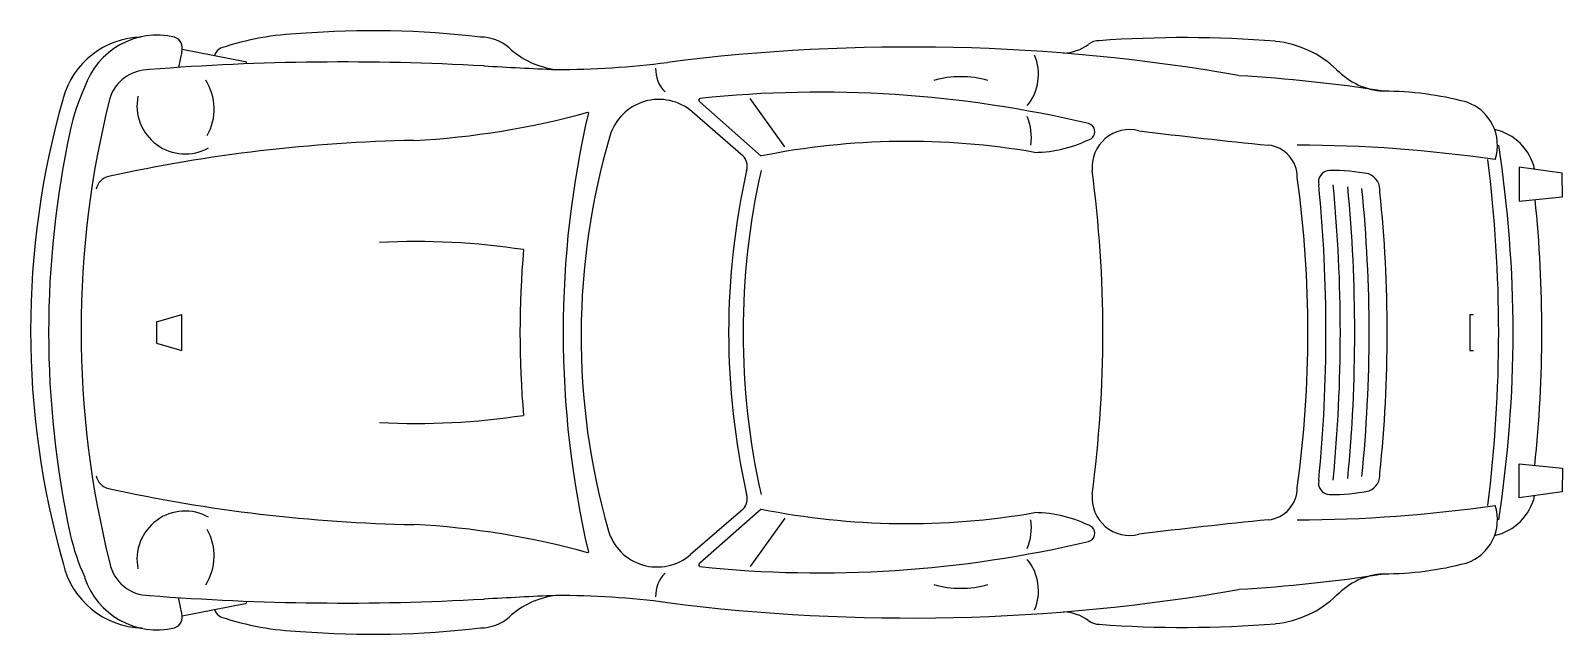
# Model space of a CAD drawing. Header units: metres. Extents: x 0 to 4.75, y -0.94 to 0.93.
import ezdxf

# ---------------------------------------------------------------- set-up
doc = ezdxf.new("R2010")
doc.units = ezdxf.units.M

msp = doc.modelspace()

# ---------------------------------------------------------------- linework, layer by layer
for p, q in [((0.4689, 0.8653), (0.4592, 0.8163)), ((0.4706, 0.8724), (0.6661, 0.8344)), ((0.3685, 0.8095), (0.348, 0.8072)), ((2.3405, 0.5697), (2.233, 0.7202)), ((1.7306, 0.6755), (1.729, 0.6771)), ((2.2107, 0.5415), (2.053, 0.6782)), ((2.2665, 0.5415), (2.0767, 0.709)), ((4.619, 0.5071), (4.6188, 0.4019)), ((4.7522, 0.4885), (4.619, 0.5071)), ((4.753, 0.4152), (4.7522, 0.4885)), ((4.6188, 0.4019), (4.753, 0.4152)), ((0.3908, 0.0279), (0.4689, 0.0502)), ((0.4689, -0.0614), (0.4689, 0.0502)), ((4.4661, 0.0502), (4.4661, -0.0614)), ((4.4661, 0.0502), (4.4772, 0.0502)), ((0.3908, 0.0279), (0.3908, -0.0391)), ((0.3908, -0.0391), (0.4689, -0.0614)), ((4.4661, -0.0614), (4.4772, -0.0614)), ((4.6188, -0.4131), (4.753, -0.4264)), ((4.619, -0.5182), (4.6188, -0.4131)), ((4.753, -0.4264), (4.7522, -0.4997)), ((4.7522, -0.4997), (4.619, -0.5182)), ((2.2107, -0.5527), (2.0478, -0.6938)), ((2.2665, -0.5527), (2.0767, -0.7202)), ((2.3405, -0.5808), (2.233, -0.7313)), ((1.7306, -0.6867), (1.729, -0.6883)), ((0.4689, -0.8765), (0.4592, -0.8275)), ((0.4706, -0.8836), (0.6661, -0.8456))]:
    msp.add_line(p, q)
for centre, radius, start, end in [((0.3496, 0.6517), 0.2583, 91.3831, 164.5834), ((0.3929, 0.6785), 0.2376, 76.9326, 161.5651), ((0.4356, 0.8766), 0.0352, 341.3505, 71.7796), ((0.8709, 0.0391), 0.8827, 92.1747, 108.4349), ((1.0606, -1.8825), 2.8124, 83.1572, 94.5512), ((1.3957, 0.7741), 0.1358, 48.8879, 90), ((3.5774, -2.6578), 3.5662, 85.4104, 94.2032), ((0.6057, 0.843), 0.0363, 112.6199, 164.1106), ((1.6628, 1.0711), 0.2636, 227.5747, 262.875), ((2.7275, -5.0666), 5.946, 80.117, 97.25838), ((3.1988, 1.0014), 0.1413, 272.3224, 306.3627), ((3.3161, 0.843), 0.0558, 90, 126.8699), ((3.8296, 0.5761), 0.3225, 46.2638, 84.0945), ((0.9702, -6.8627), 7.6957, 86.74751, 94.48461), ((0.6642, 0.8275), 0.00724, 357.0767, 73.3008), ((3.8687, 47.8205), 47.0643, 267.0015, 267.27369), ((1.6287, 3.5254), 2.7159, 270.0304, 277.3524), ((2.0363, 0.81), 0.097, 177.7946, 225.9845), ((2.9755, 0.7943), 0.1518, 320.5412, 23.1986), ((4.2122, 0.9654), 0.2234, 224.4, 266.1859), ((0.365, 0.6833), 0.125, 97.8586, 162.9032), ((0.402, 0.6867), 0.1675, 330.764, 32.5285), ((2.8862, 0.4689), 0.3183, 74.7449, 105.2551), ((3.4741, -3.9085), 4.707, 81.1516, 86.6477), ((2.6306, 0), 2.6306, 164.1121, 195.8879), ((0.7705, 0.4751), 0.6642, 155.2013, 167.3073), ((3.1039, 0), 2.9476, 165.8585, 194.1415), ((0.4791, 0.6972), 0.1492, 168.4643, 299.343), ((1.9494, 0.5587), 0.1582, 49.0856, 163.5883), ((2.0789, 0.7146), 0.00598, 111.0248, 248.9752), ((2.4492, -2.8741), 3.6135, 76.6663, 95.9168), ((4.1937, -0.2922), 1.0347, 75.3791, 89.7581), ((1.0472, 3.1659), 2.5805, 273.1788, 285.3192), ((4.6591, -0.0056), 3.0066, 166.9074, 193.0926), ((4.4103, 0.575), 0.1412, 341.5651, 71.5651), ((3.0072, -0.0056), 2.9513, 167.769, 192.231), ((2.9197, 0.5973), 0.1856, 353.0888, 21.1613), ((3.2762, 0.6167), 0.0261, 312.1087, 75.9638), ((3.4101, 0.5065), 0.1167, 75.7091, 184.7636), ((5.4654, 17.0269), 16.5319, 262.95898, 264.36064), ((4.5066, 0.4633), 0.1647, 13.0427, 77.2997), ((1.2826, -4.2617), 4.8525, 91.102, 102.3875), ((3.903, -0.0167), 2.1948, 163.5883, 195.8888), ((2.7206, -1.7136), 2.3004, 80.1245, 101.3832), ((3.1109, 0.949), 0.3964, 270.6052, 297.4673), ((3.8314, 0.4766), 0.0988, 358.767, 84.5001), ((3.9269, -3.7138), 4.2888, 81.7241, 89.9566), ((0.8039, -0.0056), 3.7962, 351.2026, 8.7974), ((2.1791, 0.5099), 0.0447, 343.0725, 45), ((0.2512, -0.0056), 4.3042, 352.8473, 7.1527), ((0.2535, 0.4276), 0.0516, 103.3125, 167.7199), ((4.4549, -0.0056), 2.2889, 167.3196, 192.6804), ((4.4996, -0.0056), 2.2889, 167.3196, 192.6804), ((-0.4578, -0.0056), 3.785, 352.3719, 7.6281), ((4.032, 0.4609), 0.036, 92.224, 194.0362), ((4.0306, -0.1842), 0.6811, 79.6111, 90), ((4.1316, 0.4346), 0.0556, 355.1261, 66.8014), ((0.5062, -0.0056), 3.4575, 352.0182, 7.9818), ((-0.6839, -0.0056), 4.7033, 354.4146, 5.5854), ((-0.6392, -0.0056), 4.7033, 354.4146, 5.5854), ((-0.5945, -0.0056), 4.7033, 354.4843, 5.5113), ((-0.3238, -0.0056), 4.4772, 354.2752, 5.7248), ((-0.0474, -0.0056), 4.2567, 354.1287, 5.8713), ((0.7537, 0), 3.9357, 353.9054, 5.9347), ((1.1938, -1.9874), 2.2637, 81.4692, 92.806), ((4.4772, -0.0056), 2.9588, 175.0209, 184.9791), ((1.1938, 1.9762), 2.2637, 267.194, 278.5308), ((0.2535, -0.4388), 0.0516, 192.2801, 256.6875), ((4.032, -0.4721), 0.036, 165.9638, 267.776), ((4.1316, -0.4457), 0.0556, 293.1986, 4.8739), ((1.2826, 4.2505), 4.8525, 257.6125, 268.898), ((2.1791, -0.521), 0.0447, 315, 16.9275), ((3.4101, -0.5177), 0.1167, 175.2364, 284.2909), ((3.8314, -0.4878), 0.0988, 275.4999, 1.233), ((4.0306, 0.1731), 0.6811, 270, 280.3889), ((4.5066, -0.4744), 0.1647, 282.7003, 346.9573), ((0.4791, -0.7084), 0.1492, 60.657, 191.5357), ((2.7206, 1.7024), 2.3004, 258.6168, 279.8755), ((3.1109, -0.9602), 0.3964, 62.5327, 89.3948), ((3.9269, 3.7027), 4.2888, 270.0434, 278.2759), ((4.4103, -0.5862), 0.1412, 288.4349, 18.4349), ((0.402, -0.6978), 0.1675, 327.4715, 29.236), ((1.0472, -3.1771), 2.5805, 74.6808, 86.8212), ((1.9442, -0.5743), 0.1582, 195.8888, 310.9144), ((2.9197, -0.6085), 0.1856, 338.8387, 6.9112), ((3.2762, -0.6279), 0.0261, 284.0362, 47.8913), ((5.4654, -17.0381), 16.5319, 95.63936, 97.04102), ((0.7709, -0.4853), 0.6642, 192.6927, 204.7987), ((2.4492, 2.8629), 3.6135, 264.0832, 283.3337), ((2.9755, -0.8055), 0.1518, 336.8014, 39.4588), ((0.3524, -0.6629), 0.2583, 192.8043, 268.6169), ((0.3682, -0.6956), 0.125, 191.3099, 270.1113), ((2.0363, -0.8212), 0.097, 134.0155, 182.2054), ((2.0789, -0.7257), 0.00598, 111.0248, 248.9752), ((3.4741, 3.8973), 4.707, 273.3523, 278.8484), ((4.2122, -0.9766), 0.2234, 93.8141, 135.6), ((4.1937, 0.281), 1.0347, 270.2419, 284.6209), ((0.3929, -0.6897), 0.2376, 198.4349, 283.0674), ((2.7275, 5.0554), 5.946, 262.74162, 279.883), ((2.8862, -0.4801), 0.3183, 254.7449, 285.2551), ((0.9702, 6.8515), 7.6957, 265.51539, 273.25249), ((0.6642, -0.8387), 0.00724, 286.6992, 2.9233), ((3.8687, -47.8317), 47.0643, 92.72631, 92.9985), ((1.6628, -1.0822), 0.2636, 97.125, 132.4253), ((1.6287, -3.5366), 2.7159, 82.6476, 89.9696), ((3.8296, -0.5872), 0.3225, 275.9055, 313.7362), ((0.4356, -0.8877), 0.0352, 288.2204, 18.6495), ((0.6057, -0.8541), 0.0363, 195.8894, 247.3801), ((0.8709, -0.0502), 0.8827, 251.5651, 267.8253), ((1.3957, -0.7853), 0.1358, 270, 311.1121), ((3.1988, -1.0126), 0.1413, 53.6373, 87.6776), ((3.3161, -0.8541), 0.0558, 233.1301, 270), ((1.0606, 1.8713), 2.8124, 265.4488, 276.8428), ((3.5774, 2.6466), 3.5662, 265.7968, 274.5896)]:
    msp.add_arc(centre, radius, start, end)

doc.saveas('drawing.dxf')
